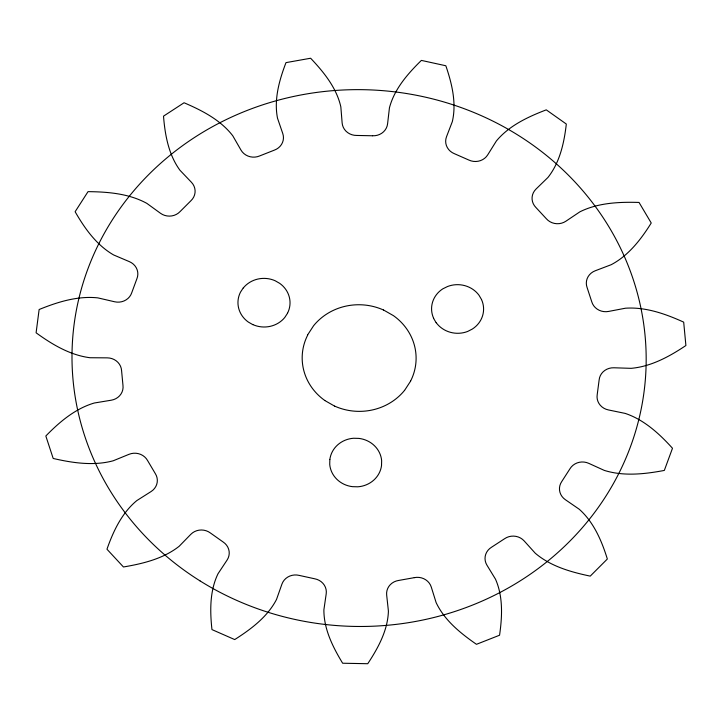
<?xml version="1.0" encoding="UTF-8"?>
<svg xmlns="http://www.w3.org/2000/svg" width="722" height="722" viewBox="0 0 722 722"><rect width="100%" height="100%" fill="white"/><g stroke="black" fill="none" stroke-linecap="round" stroke-linejoin="round"><path stroke-width="1.08" d="M287.536 313.222L284.775 317.472A26.001 24.304 1.8 0 1 252.88 324.602M307.554 335.017L313.601 325.721A56.93 53.22 1.8 0 1 383.499 310.009M410.61 381.108L404.564 390.403M243.233 287.934L240.471 292.175A26.001 24.304 1.8 0 0 248.305 322.048L252.844 324.656M414.284 577.654L398.652 580.452A14.35 13.411 1.8 0 0 386.667 595.036L388.409 611.074C387.822 630.315 378.102 648.031 367.751 663.717L342.652 663.229C332.878 647.147 323.781 629.079 323.889 609.81L326.2 593.845A14.359 13.42 1.8 0 0 314.747 578.8L299.224 575.407A14.35 13.42 1.8 0 0 281.914 584.152L276.517 599.441C267.483 616.931 250.949 629.214 234.704 639.575L211.952 629.584C209.931 611.011 209.66 590.939 218.017 573.746L227.078 560.073A14.359 13.42 1.8 0 0 223.134 541.996L210.409 532.989A14.35 13.42 1.8 0 0 190.761 534.379L179.173 546.274C163.343 558.756 142.938 563.674 123.444 566.978L106.964 549.216C113.255 531.284 121.847 512.936 136.801 500.599L151.042 491.574A14.35 13.411 1.8 0 0 155.302 473.596L147.577 460.546A14.359 13.42 1.8 0 0 128.976 454.337L113.21 460.78C93.571 466.087 72.669 462.946 53.193 458.461L45.829 435.998C59.448 422 75.214 408.598 94.293 403.011L111.26 400.205A14.35 13.411 1.8 0 0 122.975 385.431L121.576 370.594A14.359 13.42 1.8 0 0 107.262 357.859L90.024 357.733C70.052 355.179 52.101 344.43 36.1 332.797L39.132 309.512C57.589 302.004 77.687 295.704 97.84 297.879L114.581 301.76A14.35 13.411 1.8 0 0 131.738 292.744L136.918 278.683A14.35 13.42 1.8 0 0 129.346 261.635L113.634 254.956C96.595 245.155 84.709 228.45 75.124 211.717L88.03 191.646C107.975 191.835 129.021 193.586 146.828 203.36L160.465 213.261A14.359 13.42 1.8 0 0 180.085 211.573L190.942 200.716A14.359 13.42 1.8 0 0 191.438 182.287L179.94 170.23C168.578 154.725 164.995 134.906 163.515 116.152L184.065 102.759C202.052 110.466 220.607 119.96 232.782 135.799L240.949 150.023A14.359 13.42 1.8 0 0 259.649 155.934L274.306 150.158A14.359 13.42 1.8 0 0 282.771 133.552L277.501 118.182C273.818 99.41 279.306 80.088 285.993 62.624L310.631 58.238C323.709 72.056 336.623 87.867 340.838 106.883L342.138 122.957A14.35 13.411 1.8 0 0 356.677 135.447L372.597 135.772M383.508 309.982L393.481 315.676A56.93 53.22 1.8 0 1 410.583 381.09M334.656 406.143L324.683 400.448M436.133 322.716L433.57 318.339M481.547 299.585L478.984 295.208A26.001 24.304 1.8 0 0 447.459 286.553L442.757 288.872A26.001 24.304 1.8 0 0 433.66 318.357M481.538 299.594A26.001 24.304 1.8 0 1 472.35 329.042L467.694 331.434A26.001 24.304 1.8 0 1 436.196 322.68M404.537 390.385A56.93 53.22 1.8 0 1 334.665 406.116M324.81 400.484A56.93 53.22 1.8 0 1 307.689 335.089M372.597 135.763A14.35 13.411 1.8 0 0 387.579 123.85L389.438 107.831C394.347 89.023 407.795 73.698 421.377 60.404L445.835 65.756C451.882 83.454 456.683 102.975 452.333 121.612L446.512 136.756A14.359 13.42 1.8 0 0 454.382 153.687L468.822 160.031A14.35 13.42 1.8 0 0 487.72 154.851L496.393 140.961C509.136 125.61 528.017 116.847 546.265 109.852L566.319 124.04C564.162 142.712 559.884 162.387 547.962 177.441L536.049 189.038A14.359 13.42 1.8 0 0 535.895 207.467L546.346 218.739A14.35 13.42 1.8 0 0 565.895 221.212L579.874 211.835C598.033 202.756 619.124 201.853 639.042 202.44L651.235 222.999C641.055 239.343 628.564 255.57 611.2 264.703L595.262 270.759A14.359 13.42 1.8 0 0 587.085 287.5L591.751 301.751A14.359 13.42 1.8 0 0 608.574 311.435L625.451 308.213C645.685 306.823 665.531 313.917 683.689 322.138L685.9 345.522C669.484 356.515 651.154 366.577 631.118 368.337L613.899 367.778A14.359 13.42 1.8 0 0 599.134 379.943L597.202 394.717A14.35 13.42 1.8 0 0 608.393 409.934L625.234 413.417C644.114 419.735 659.376 433.76 672.489 448.263L664.33 470.428C644.692 474.146 623.682 476.475 604.269 470.392L588.737 463.334A14.359 13.42 1.8 0 0 569.938 468.822L561.743 481.556A14.359 13.42 1.8 0 0 565.353 499.687L579.27 509.263C593.764 522.168 601.706 540.841 607.346 559.008L590.244 576.12C570.867 572.068 550.651 566.328 535.291 553.251L524.145 540.904A14.368 13.429 1.8 0 0 504.552 538.747L491.511 547.249A14.359 13.42 1.8 0 0 486.935 565.155L495.5 579.179C503.225 596.67 502.241 616.714 499.561 635.225L476.466 644.313C460.6 633.32 444.517 620.406 436.115 602.563L431.287 587.076A14.359 13.42 1.8 0 0 414.284 577.654M287.518 313.222A26.001 24.304 1.8 0 0 279.703 283.358L275.154 280.75A26.001 24.304 1.8 0 0 243.296 287.97M329.846 459.418L329.728 464.399A26.001 24.304 1.8 0 0 352.471 486.664L357.796 486.808A26.001 24.304 1.8 0 0 381.514 465.645L381.649 460.672A26.001 24.304 1.8 0 0 358.906 438.398L353.581 438.254A26.001 24.304 1.8 0 0 329.864 459.418M199.994 580.867A287.112 268.403 1.8 0 0 645.594 376.288A287.112 268.403 1.8 0 0 231.654 117.027A287.112 268.403 1.8 0 0 199.994 580.867"/></g></svg>
